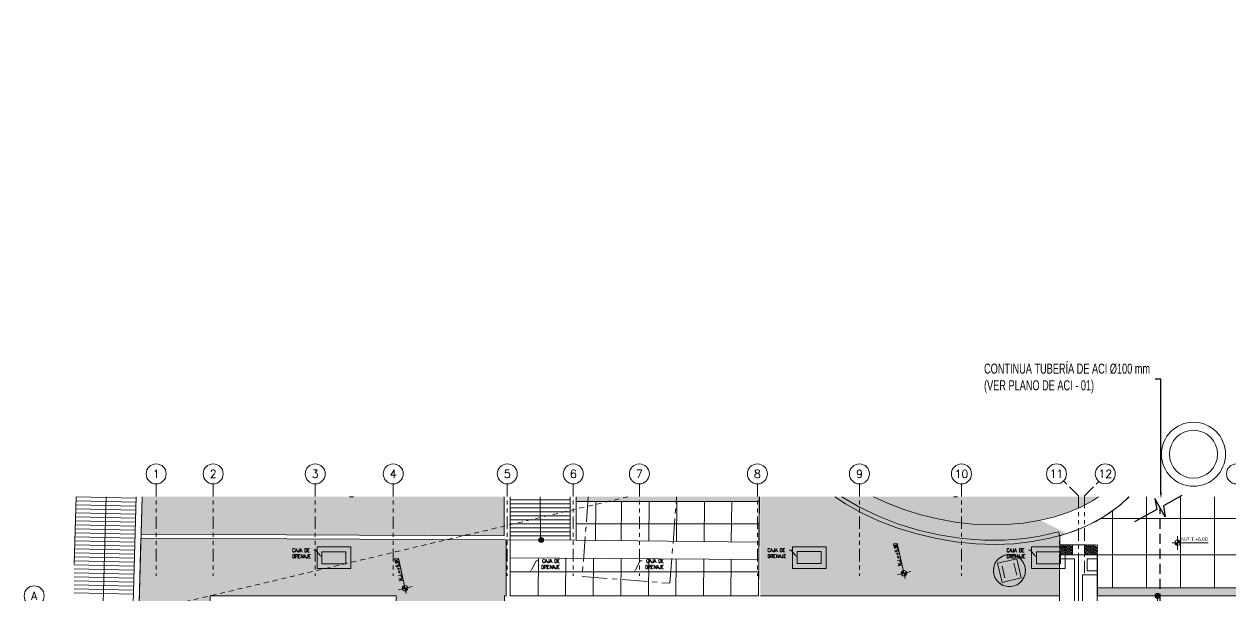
# Model space of a CAD drawing. Header units: millimetres. Extents: x 3765 to 3833, y 1327 to 1657.
# Drawn here: x 3765.17 to 3795.33, y 1495.59 to 1509.88 of the extents above; entities that cross this region are included whole.
import ezdxf
from ezdxf import colors
from ezdxf.entities.mleader import LeaderData, LeaderLine
from ezdxf.enums import TextEntityAlignment as Align
from ezdxf.math import Vec2, Vec3
from ezdxf.xclip import XClip

# ---------------------------------------------------------------- set-up
doc = ezdxf.new("R2010")
doc.units = ezdxf.units.MM
doc.header["$XCLIPFRAME"] = 2
doc.set_wipeout_variables(frame=1)
for name, pattern in [('ACAD_ISO07W100', [3, 0, -3]), ('CENTER', [2, 1.25, -0.25, 0.25, -0.25]), ('DASHED2', [0.375, 0.25, -0.125]), ('HIDDEN', [0.375, 0.25, -0.125]), ('HIDDEN2', [0.1875, 0.125, -0.0625]), ('PHANTOM', [63.5, 31.75, -6.35, 6.35, -6.35, 6.35, -6.35]), ('PHANTOM2', [1.25, 0.625, -0.125, 0.125, -0.125, 0.125, -0.125])]:
    doc.linetypes.add(name, pattern=pattern)
doc.layers.get('0').update_dxf_attribs({"color": 251, "lineweight": 9})
for name, color, linetype, lineweight in [('000 SOS 911 TEXTOS ACI', 7, 'Continuous', 9), ('000 SOS 911 TUB. ENTERRADA  ACI', 5, 'DASHED2', 25), ('000 SOS 911 TUBERIA ACI', 3, 'Continuous', 25), ('A-Adoquines', 251, 'Continuous', 13), ('A-EJES', 251, 'PHANTOM', 13), ('A-EST PLACAS', 251, 'Continuous', 13), ('A-HATCH', 251, 'Continuous', 13), ('A-MURO BAJO', 251, 'Continuous', 13), ('A-MUROS', 251, 'Continuous', 13), ('A-NIVELES-NPT', 251, 'Continuous', 13), ('A-PROYECCIONES', 251, 'HIDDEN2', 13), ('A_30_DispositivosElect', 251, 'Continuous', 13), ('A_30_DispositivosSanit', 251, 'Continuous', 13), ('A_30_TableroElect', 251, 'Continuous', 13), ('A_50_TextoIndicaciones', 251, 'Continuous', 13), ('DLP_VERDE', 251, 'Continuous', 13)]:
    doc.layers.add(name, color=color, linetype=linetype, lineweight=lineweight)
doc.styles.add('PIPE', font='ARIALN.TTF', dxfattribs={"width": 0.8})
doc.styles.add('R80', font='ARIALN.TTF', dxfattribs={"height": 2.03})
doc.styles.add('R80-200', font='romans.shx', dxfattribs={"width": 0.8, "oblique": 10, "height": 0.2})
doc.styles.add('ROMANS', font='romans.shx', dxfattribs={"width": 0.8})
doc.styles.add('TXT_COTAS', font='romans.shx', dxfattribs={"width": 0.8})
pattern_1 = [(252.5, (24.44767, 11.2647), (0.1028379, -0.13710426), [0, -0.135128, 0, -0.15113, 0, -0.1444625]), (222.5, (24.44767, 11.2647), (0.01502412, -0.29575865), [0, -0.072898, 0, -0.121793, 0, -0.0466725]), (182.5, (24.53724, 11.32742), (-0.22649154, -0.15920515), [0, -0.04445, 0, -0.16002, 0, -0.208915]), (172.5, (24.53724, 11.32742), (-0.17416064, -0.21719985), [0, -0.022225, 0, -0.104902, 0, -0.120015])]
pattern_2 = [(45, (-227164.531382, -8188178.54172), (-0.02245064030267, 0.02245064030267), [])]

# ---------------------------------------------------------------- blocks, each defined once
blk = doc.blocks.new('A$C7e8b7994')
at = {"layer": 'A-HATCH', "color": 8}
for p, q in [((38.754, 131.442), (39.117, 132.897)), ((38.851, 131.417), (39.214, 132.873)), ((38.948, 131.393), (39.311, 132.848)), ((39.045, 131.368), (39.408, 132.823)), ((39.142, 131.343), (39.505, 132.799)), ((39.239, 131.319), (39.602, 132.774)), ((39.336, 131.294), (39.699, 132.75)), ((39.433, 131.269), (39.796, 132.725)), ((39.53, 131.245), (39.892, 132.7)), ((39.626, 131.22), (39.989, 132.676)), ((39.723, 131.195), (40.086, 132.651)), ((39.82, 131.171), (40.183, 132.626)), ((39.917, 131.146), (40.28, 132.602)), ((40.014, 131.122), (40.377, 132.577)), ((40.111, 131.097), (40.474, 132.552)), ((40.208, 131.072), (40.571, 132.528)), ((40.305, 131.048), (40.668, 132.503)), ((40.402, 131.023), (40.765, 132.478)), ((40.499, 130.998), (40.862, 132.454)), ((40.596, 130.974), (40.959, 132.429)), ((40.693, 130.949), (41.055, 132.405)), ((40.789, 130.924), (41.152, 132.38)), ((40.886, 130.9), (41.249, 132.355)), ((40.983, 130.875), (41.346, 132.331)), ((41.08, 130.851), (41.443, 132.306)), ((38.118, 121.929, 0), (37.794, 120.464, 0)), ((38.215, 121.907, 0), (37.892, 120.442, 0)), ((38.313, 121.885, 0), (37.989, 120.421, 0)), ((38.41, 121.864, 0), (38.087, 120.399, 0)), ((38.508, 121.842, 0), (38.185, 120.378, 0)), ((38.606, 121.821, 0), (38.282, 120.356, 0)), ((38.703, 121.799, 0), (38.38, 120.334, 0)), ((38.801, 121.778, 0), (38.478, 120.313, 0)), ((38.899, 121.756, 0), (38.575, 120.291, 0)), ((38.996, 121.735, 0), (38.673, 120.27, 0))]:
    blk.add_line(p, q, dxfattribs=at)
blk = doc.blocks.new('SIM NIVEL PLANTA')
at = {"linetype": 'Continuous'}
h = blk.add_hatch(dxfattribs=at)
h.set_pattern_fill('_USER', color=0, scale=0.089997, angle=45, style=0, pattern_type=0)
h.set_pattern_definition([(45, (31854.49523, 23864.84028), (-0.06363728001, 0.06363728001), [])])
h.paths.add_polyline_path([(-17.33, 0), (-15.98, 0, 0.409209), (-17.33, 1.33)])
h.paths.add_polyline_path([(-18.68, 0, 0.004279), (-18.68, -0.02, 0.414214), (-17.33, -1.37), (-17.33, 0)])
at = {"color": 0}
for p, q in [((-2, 0), (-20, 0)), ((-17.33, -3.58), (-17.33, 3.34))]:
    blk.add_line(p, q, dxfattribs=at)
at = {"color": 0, "linetype": 'Continuous'}
blk.add_circle((-17.33, -0.02), 1.35, dxfattribs=at)
at = {"color": 0, "style": 'R80'}
blk.add_attdef('N.P.T.+0.00', text='', height=1.8, dxfattribs=at).set_placement((-8.87, 1.77), align=Align.MIDDLE_CENTER)
blk = doc.blocks.new('TRAZO 2')
at = {"layer": 'A-Adoquines'}
h = blk.add_hatch(color=8, dxfattribs=at)
h.dxf.hatch_style = 1
h.paths.add_polyline_path([(71.018, 154.413), (70.823, 154.457), (69.823, 149.99), (70.018, 149.944)])
h.paths.add_polyline_path([(73.991, 153.921), (80.185, 152.074), (80.244, 152.265), (74.472, 153.986, -0.02703), (73.792, 153.949), (72.684, 149.321), (72.782, 149.298), (72.782, 149.298, -0.01102), (72.878, 149.273)])
h.paths.add_polyline_path([(73.02, 149.227, -0.025435), (73.232, 149.138, -0.057742), (73.734, 148.806), (78.722, 147.318), (78.781, 147.509)])
h.paths.add_polyline_path([(79.882, 147.18), (79.25, 147.369), (79.191, 147.178), (79.823, 146.989)])
h.paths.add_polyline_path([(80.702, 152.128), (80.644, 151.937), (81.279, 151.747), (81.338, 151.939)])
h.paths.add_polyline_path([(82.38, 157.625), (82.322, 157.433), (82.96, 157.239), (83.018, 157.43)])
h.paths.add_polyline_path([(79.812, 158.409, -0.007938), (79.751, 158.219), (81.875, 157.57), (81.934, 157.761)])
h.paths.add_polyline_path([(83.566, 161.51), (84.199, 161.317), (84.26, 161.515), (83.627, 161.708)])
h = blk.add_hatch(color=8, dxfattribs=at)
h.dxf.hatch_style = 1
h.paths.add_polyline_path([(64.806, 139.296), (63.607, 139.568), (63.513, 139.149), (64.713, 138.88)])
h.paths.add_polyline_path([(65.506, 142.422), (64.306, 142.691), (64.182, 142.139), (65.38, 141.861)])
h.paths.add_polyline_path([(65.896, 142.333), (65.701, 142.379), (64.908, 138.836), (65.104, 138.792)])
at = {"color": 8}
for p, q in [((70.715, 153.973, 0), (69.763, 154.195, 0)), ((65.788, 141.847, 0), (67.667, 141.426, 0)), ((68.307, 140.412, 0), (65.602, 141.018, 0)), ((67.979, 139.615, 0), (65.416, 140.188, 0)), ((67.65, 138.817, 0), (65.23, 139.359, 0))]:
    blk.add_line(p, q, dxfattribs=at)
for points in [[(68.114, 150.395), (69.471, 156.457)], [(69.282, 150.116), (70.282, 154.579)], [(69.187, 153.671), (68.279, 153.883)], [(70.575, 153.347), (69.622, 153.57)], [(70.575, 153.347), (69.622, 153.569)], [(69.032, 152.999), (68.128, 153.21)], [(70.424, 152.674), (69.46, 152.899)], [(68.877, 152.327), (67.977, 152.537)], [(70.273, 152), (69.302, 152.227)], [(68.722, 151.654), (67.839, 151.861)], [(70.122, 151.327), (69.145, 151.555)], [(68.569, 150.992), (67.684, 151.198)], [(69.974, 150.663), (68.991, 150.893)], [(65.909, 138.611), (66.676, 142.034)]]:
    blk.add_lwpolyline(points, dxfattribs=at)
at = {"color": 8, "elevation": 0}
for points in [[(69.655, 155.685), (68.743, 155.898)], [(69.504, 155.012), (68.586, 155.226)], [(69.335, 154.343), (68.429, 154.554)], [(66.796, 138.413), (67.546, 141.751)]]:
    blk.add_lwpolyline(points, dxfattribs=at)
at = {"elevation": 0}
blk.add_lwpolyline([(69.823, 149.989), (70.823, 154.457)], dxfattribs=at)
at = {"layer": 'A-Adoquines', "elevation": 0}
blk.add_lwpolyline([(83.188, 161.841), (80.022, 161.157, -0.524695), (72.428, 154.098), (69.881, 154.668), (68.834, 150.221), (68.414, 150.319), (69.81, 156.375)], format="xyb", dxfattribs=at)
blk.add_lwpolyline([(65.897, 142.333), (65.701, 142.379), (64.908, 138.836), (65.104, 138.792)], close=True, dxfattribs=at)
at = {"layer": 'A-HATCH'}
blk.add_lwpolyline([(65.674, 142.259), (66.921, 141.982), (67.126, 142.901), (67.349, 142.85, 0.099711), (67.733, 141.278, 0.257304), (69.61, 139.867, 0.13775), (71.324, 140.202, 0.129174), (73.522, 142.186, 0.104349), (74.684, 145.004, 0.124556), (74.561, 147.525, 0.208461), (73.232, 149.138, 0.052972), (72.782, 149.298), (67.527, 150.526), (68.882, 156.583), (69.81, 156.375)], format="xyb", dxfattribs=at)
blk = doc.blocks.new('A$C9f73720c')
at = {"layer": 'A-PROYECCIONES', "linetype": 'Continuous'}
h = blk.add_hatch(color=256, dxfattribs=at)
h.dxf.hatch_style = 1
edge = h.paths.add_edge_path()
edge.add_arc((37.851, 124.939), 0.0625, 0, 360)
h = blk.add_hatch(color=256, dxfattribs=at)
h.dxf.hatch_style = 1
edge = h.paths.add_edge_path()
edge.add_arc((33.123, 110.21), 0.0625, 0, 360)
at = {"layer": 'DLP_VERDE'}
h = blk.add_hatch(dxfattribs=at)
h.set_pattern_fill('AR-SAND', color=256, scale=0.0035, angle=215)
h.set_pattern_definition(pattern_1)
edge = h.paths.add_edge_path()
edge.add_line((50.858, 131.364), (52.173, 135.674))
edge.add_line((52.173, 135.674), (48.184, 136.892))
edge.add_line((48.184, 136.892), (49.024, 139.645))
edge.add_line((49.024, 139.645), (35.713, 142.624))
edge.add_line((35.713, 142.624), (36.055, 142.178))
edge.add_arc((40.933, 145.923), 6.15, 217.5144, 224.3642)
edge.add_arc((40.933, 145.923), 6.15, 224.3642, 255.7347)
edge.add_line((39.418, 139.963), (43.89, 138.826))
edge.add_arc((41.561, 129.667), 9.45, 10.3409, 75.7347, ccw=False)
h = blk.add_hatch(dxfattribs=at)
h.set_pattern_fill('AR-SAND', color=256, scale=0.0035, angle=215)
h.set_pattern_definition([(252.5, (-226520.54526, -8188080.01937), (0.1028379063742, -0.1371042579803), [0, -0.135128, 0, -0.15113, 0, -0.1444625]), (222.5, (-226520.54526, -8188080.01937), (0.0150241246165, -0.2957586482646), [0, -0.072898, 0, -0.121793, 0, -0.0466725]), (182.5, (-226520.45568, -8188079.95665), (-0.226491538642, -0.159205150185), [0, -0.04445, 0, -0.16002, 0, -0.208915]), (172.5, (-226520.45568, -8188079.95665), (-0.174160637763, -0.217199849944), [0, -0.022225, 0, -0.104902, 0, -0.120015])])
edge = h.paths.add_edge_path()
edge.add_line((36.021, 135.97), (35.563, 133.924))
edge.add_line((35.563, 133.924), (38.295, 133.313))
edge.add_line((38.295, 133.313), (37.28, 128.775))
edge.add_line((37.28, 128.775), (36.841, 128.873))
edge.add_line((36.841, 128.873), (36.251, 126.239))
edge.add_line((36.251, 126.239), (36.689, 126.14))
edge.add_line((36.689, 126.14), (36.68, 126.098))
edge.add_line((36.68, 126.098), (38.046, 125.792))
edge.add_line((38.046, 125.792), (40.08, 134.687))
edge.add_line((40.08, 134.687), (38.198, 135.166))
edge.add_arc((40.933, 145.923), 11.1, 243.7327, 255.7347, ccw=False)
edge = h.paths.add_edge_path()
edge.add_line((32.713, 135.948), (33.171, 137.989))
edge.add_arc((40.933, 145.923), 11.1, 217.6421, 225.627, ccw=False)
edge.add_arc((31.748, 138.839), 0.5, 37.6448, 127.5128)
edge.add_line((31.444, 139.236), (30.769, 138.718))
edge.add_line((30.769, 138.718), (31.505, 137.76))
edge.add_line((31.505, 137.76), (31.386, 137.669))
edge.add_line((31.386, 137.669), (30.65, 138.627))
edge.add_line((30.65, 138.627), (29.857, 138.017))
edge.add_line((29.857, 138.017), (29.552, 136.657))
edge.add_line((29.552, 136.657), (32.713, 135.948))
edge = h.paths.add_edge_path()
edge.add_line((33.297, 137.867), (32.859, 135.915))
edge.add_line((32.859, 135.915), (35.712, 135.276))
edge.add_line((35.712, 135.276), (35.883, 136.039))
edge.add_arc((40.933, 145.923), 11.1, 226.5329, 242.9345, ccw=False)
h = blk.add_hatch(dxfattribs=at)
h.set_pattern_fill('AR-SAND', color=256, scale=0.0035, angle=215)
h.set_pattern_definition(pattern_1)
edge = h.paths.add_edge_path()
edge.add_line((38.154, 125.818), (40.591, 125.273))
edge.add_arc((41.561, 129.667), 4.5, 257.5544, 435.7347)
edge.add_line((42.67, 134.029), (40.177, 134.663))
edge.add_line((40.177, 134.663), (38.154, 125.818))
h = blk.add_hatch(dxfattribs=at)
h.set_pattern_fill('AR-SAND', color=256, scale=0.0035, angle=215)
h.set_pattern_definition(pattern_1)
edge = h.paths.add_edge_path()
edge.add_ellipse((41.269, 112.617), major_axis=(-4.918, 3.986), ratio=0.941362, start_angle=313.954, end_angle=403.9208, ccw=False)
edge.add_line((40.557, 118.716), (35.292, 119.895))
edge.add_line((35.292, 119.895), (33.657, 112.595))
edge.add_line((33.657, 112.595), (35.125, 112.267))
edge.add_line((35.125, 112.267), (35.125, 112.277))
h = blk.add_hatch(dxfattribs=at)
h.set_pattern_fill('AR-SAND', color=256, scale=0.0035, angle=215)
h.set_pattern_definition(pattern_1)
edge = h.paths.add_edge_path()
edge.add_spline(control_points=[(40.797, 118.117), (40.501, 118.259), (40.163, 118.319), (39.414, 118.253), (39.004, 118.125), (38.181, 117.67), (37.768, 117.345), (37.014, 116.54), (36.673, 116.062), (36.118, 115.025), (35.905, 114.467), (35.638, 113.358), (35.585, 112.808), (35.638, 111.804), (35.745, 111.352), (36.083, 110.61), (36.312, 110.322), (36.848, 109.92), (37.156, 109.801), (37.853, 109.738), (38.243, 109.796), (38.729, 109.986), (38.809, 110.021), (38.89, 110.059)], knot_values=[0, 0, 0, 0, 0.376125, 0.376125, 0.752249, 0.752249, 1.128374, 1.128374, 1.504499, 1.504499, 1.880624, 1.880624, 2.256748, 2.256748, 2.632873, 2.632873, 3.008998, 3.008998, 3.385122, 3.385122, 3.761247, 3.761247, 3.834879, 3.834879, 3.834879, 3.834879], degree=3, periodic=0)
edge.add_line((38.89, 110.059), (39.101, 109.619))
edge.add_ellipse((38.838, 114.028), major_axis=(2.17, 4.529), ratio=0.667469, start_angle=219.7234, end_angle=291.5898)
edge.add_line((42.447, 114.348), (41.968, 114.439))
edge.add_spline(control_points=[(41.968, 114.439), (42.017, 114.698), (42.049, 114.954), (42.092, 115.733), (42.04, 116.23), (41.793, 117.079), (41.601, 117.429), (41.196, 117.875), (41.006, 118.017), (40.797, 118.117)], knot_values=[5.089214, 5.089214, 5.089214, 5.089214, 5.265746, 5.265746, 5.641871, 5.641871, 6.017995, 6.017995, 6.283185, 6.283185, 6.283185, 6.283185], degree=3, periodic=0)
blk.add_lwpolyline([(37.855, 124.954), (40.397, 124.394, 0.275565), (45.647, 126.137)], format="xyb")
at = {"layer": 'A-MURO BAJO', "ltscale": 0.5}
for p, q in [((43.077, 135.628, 0), (38.605, 136.765, 0)), ((36.658, 126, 0), (39.398, 125.387, 0)), ((37.655, 124.086, 0), (38.046, 125.792, 0)), ((40.203, 123.516, 0), (37.656, 124.086, 0)), ((40.235, 123.662, 0), (37.689, 124.232, 0)), ((35.303, 119.944, 0), (40.557, 118.716, 0))]:
    blk.add_line(p, q, dxfattribs=at)
at = {"layer": 'A-MURO BAJO', "ltscale": 0.5, "elevation": 0}
for points in [[(39.398, 125.387), (40.559, 125.127, 0.98427), (42.707, 134.174), (38.235, 135.311, -0.130193), (33.336, 138.038, -0.130193)], [(39.431, 125.533), (40.591, 125.273, 0.984245), (42.67, 134.029), (38.198, 135.166, -0.052417), (36.021, 135.97, -0.052417)]]:
    blk.add_lwpolyline(points, format="xyb", dxfattribs=at)
for points in [[(36.021, 135.97), (35.563, 133.924), (38.295, 133.313), (37.28, 128.775), (36.841, 128.873), (36.251, 126.239), (36.689, 126.14), (36.68, 126.098), (38.046, 125.792), (40.08, 134.687), (38.198, 135.166, -0.052417)], [(40.177, 134.663), (38.154, 125.818), (40.591, 125.273, 0.984245), (42.67, 134.029)]]:
    blk.add_lwpolyline(points, format="xyb", close=True, dxfattribs=at)
blk.add_lwpolyline([(35.125, 112.267), (33.657, 112.595), (35.292, 119.895)], dxfattribs=at)
at = {"layer": 'A-MURO BAJO', "ltscale": 0.5}
blk.add_ellipse((38.838, 114.028, 0), major_axis=(2.17, 4.529), ratio=0.667469, start_param=0.142256, end_param=3.271568, dxfattribs=at)
at = {"layer": 'A-MURO BAJO'}
blk.add_open_spline([(42.34, 116.551, 0), (42.338, 116.561, 0), (42.336, 116.57, 0), (42.196, 117.151, 0), (41.945, 117.635, 0), (41.416, 118.188, 0), (41.2, 118.346, 0), (40.962, 118.46, 0), (40.665, 118.602, 0), (40.336, 118.675, 0), (39.488, 118.678, 0), (38.947, 118.529, 0), (37.888, 117.951, 0), (37.37, 117.521, 0), (36.462, 116.463, 0), (36.073, 115.835, 0), (35.497, 114.502, 0), (35.312, 113.798, 0), (35.227, 112.925, 0), (35.218, 112.728, 0), (35.225, 112.272, 0), (35.192, 112.271, 0), (35.158, 112.269, 0), (35.125, 112.267, 0)], degree=3, knots=[0, 0, 0, 0, 0.007003, 0.007003, 0.447636, 0.447636, 0.694928, 0.694928, 0.694928, 1.002589, 1.002589, 1.443222, 1.443222, 1.883855, 1.883855, 2.324488, 2.324488, 2.765122, 2.765122, 2.895595, 2.895595, 2.895595, 3.895595, 3.895595, 3.895595, 3.895595], dxfattribs=at)
at = {"layer": 'A-MURO BAJO', "ltscale": 0.5}
blk.add_open_spline([(40.797, 118.117, 0), (40.501, 118.259, 0), (40.163, 118.319, 0), (39.414, 118.253, 0), (39.004, 118.125, 0), (38.181, 117.67, 0), (37.768, 117.345, 0), (37.014, 116.54, 0), (36.673, 116.062, 0), (36.118, 115.025, 0), (35.905, 114.467, 0), (35.638, 113.358, 0), (35.585, 112.808, 0), (35.638, 111.804, 0), (35.745, 111.352, 0), (36.083, 110.61, 0), (36.312, 110.322, 0), (36.848, 109.92, 0), (37.156, 109.801, 0), (37.853, 109.738, 0), (38.243, 109.796, 0), (38.729, 109.986, 0), (38.809, 110.021, 0), (38.89, 110.059, 0)], degree=3, knots=[0, 0, 0, 0, 0.376125, 0.376125, 0.752249, 0.752249, 1.128374, 1.128374, 1.504499, 1.504499, 1.880624, 1.880624, 2.256748, 2.256748, 2.632873, 2.632873, 3.008998, 3.008998, 3.385122, 3.385122, 3.761247, 3.761247, 3.834879, 3.834879, 3.834879, 3.834879], dxfattribs=at)
at = {"layer": 'A-PROYECCIONES'}
for p, q in [((38.876, 87.83, 0), (38.184, 142.071, 0)), ((27.952, 87.106, 0), (53.444, 135.556, 0))]:
    blk.add_line(p, q, dxfattribs=at)
at = {"layer": 'A-PROYECCIONES', "linetype": 'Continuous'}
blk.add_line((33.123, 110.21, 0), (31.732, 110.521, 0), dxfattribs=at)
blk.add_lwpolyline([(41.863, 135.162), (38.42, 136.038, -0.134317), (33.738, 138.694)], format="xyb", dxfattribs=at)
at = {"layer": 'A-PROYECCIONES', "color": 152, "linetype": 'CENTER', "ltscale": 0.5, "true_color": 0x2776bb, "transparency": 33554623}
blk.add_lwpolyline([(41.83, 120.28), (42.472, 122.384), (36.734, 124.136), (36.091, 122.032)], close=True, dxfattribs=at)
at = {"layer": 'A-PROYECCIONES', "linetype": 'Continuous'}
for centre in [(37.851, 124.939, 0), (33.123, 110.21, 0)]:
    blk.add_circle(centre, 0.0625, dxfattribs=at)
blk.add_blockref('A$C7e8b7994', (0, 3.737, 0))
at = {"rotation": 0.00873130886672623}
blk.add_blockref('TRAZO 2', (-32.202, -30.593, 0), dxfattribs=at)
at = {"layer": 'A_50_TextoIndicaciones', "color": 1}
ref = blk.add_blockref('SIM NIVEL PLANTA', (38.284, 128.52, 0), dxfattribs=dict(at, xscale=0.04999999999999999, yscale=0.04999999999999999, zscale=0.04999999999999999, rotation=0.009024318233194195))
ref.add_attrib('N.P.T.+0.00', 'N.J.=+5.90', dxfattribs={"layer": '0', "height": 0.0853, "rotation": 0.009, "style": 'R80-200', "oblique": 10, "width": 0.8}).set_placement((37.896, 128.621, 0), align=Align.TOP_CENTER)
ref = blk.add_blockref('SIM NIVEL PLANTA', (35.927, 116.27, 0), dxfattribs=dict(at, xscale=0.04999999999999999, yscale=0.04999999999999999, zscale=0.04999999999999999, rotation=0.009024318233194195))
ref.add_attrib('N.P.T.+0.00', 'N.J.=+5.90', dxfattribs={"layer": '0', "height": 0.0853, "rotation": 0.009, "style": 'R80-200', "oblique": 10, "width": 0.8}).set_placement((35.538, 116.37, 0), align=Align.TOP_CENTER)
blk = doc.blocks.new('*U112')
for p, q in [((-0.246, -0.095), (-0.246, 0.396)), ((0.245, 0.396), (-0.246, 0.396)), ((-0.154, -0.003), (-0.154, 0.304)), ((0.153, -0.003), (0.153, 0.304)), ((0.245, -0.095), (0.245, 0.396)), ((0.245, -0.095), (-0.246, -0.095))]:
    blk.add_line(p, q)
at = {"linetype": 'HIDDEN', "ltscale": 12}
blk.add_circle((0, 0.15), 0.4, dxfattribs=at)
at = {"ltscale": 0.035}
blk.add_circle((0, 0.15), 0.4, dxfattribs=at)
blk = doc.blocks.new('A$C44b26ab3')
at = {"layer": 'A_30_TableroElect', "xscale": -1, "rotation": 90.35724673086504}
blk.add_blockref('*U112', (3.809, 2.286, 0), dxfattribs=at)
at = {"color": 3}
blk.add_wipeout([(2.201, 0.842), (0.103, 1.313), (0, 0.854), (3.81, 0), (4.011, 0.921), (2.304, 1.303)], dxfattribs=at).translate(0, 0, 0).dxf.layer = 'A_30_DispositivosElect'
at = {"layer": 'A_30_TableroElect'}
h = blk.add_hatch(dxfattribs=at)
h.set_pattern_fill('ANSI31', color=256, scale=0.01)
h.set_pattern_definition(pattern_2)
edge = h.paths.add_edge_path()
edge.add_line((3.699, 0.662), (3.943, 0.607))
edge.add_line((3.943, 0.607), (4.014, 0.921))
edge.add_line((4.014, 0.921), (3.77, 0.976))
edge.add_line((3.77, 0.976), (3.699, 0.662))
h = blk.add_hatch(dxfattribs=at)
h.set_pattern_fill('ANSI31', color=256, scale=0.01)
h.set_pattern_definition(pattern_2)
edge = h.paths.add_edge_path()
edge.add_line((3.564, 0.057), (3.808, 0.002))
edge.add_line((3.808, 0.002), (3.878, 0.314))
edge.add_line((3.878, 0.314), (3.634, 0.369))
edge.add_line((3.634, 0.369), (3.564, 0.057))
for p, q in [((0.446, 1.236, 0.006), (0.344, 0.777, 0.006)), ((3.667, 0.515, 0.006), (0.446, 1.236, 0.006)), ((2.305, 1.302, 0.006), (2.203, 0.843, 0.006)), ((3.769, 0.974, 0.006), (2.305, 1.302, 0.006)), ((2.403, 1.28, 0.006), (2.322, 0.919, 0.006)), ((3.672, 0.996, 0.006), (2.403, 1.28, 0.006)), ((0.522, 1.117, 0.006), (0.441, 0.756, 0.006)), ((1.791, 0.833, 0.006), (0.522, 1.117, 0.006)), ((2.322, 0.919, 0.006), (3.591, 0.635, 0.006)), ((3.591, 0.635, 0.006), (3.672, 0.996, 0.006)), ((3.667, 0.515, 0.006), (3.769, 0.974, 0.006)), ((0.344, 0.777, 0.006), (3.564, 0.057, 0.006)), ((0.441, 0.756, 0.006), (1.71, 0.472, 0.006)), ((1.71, 0.472, 0.006), (1.791, 0.833, 0.006)), ((1.888, 0.811, 0.006), (1.807, 0.45, 0.006)), ((3.157, 0.527, 0.006), (1.888, 0.811, 0.006)), ((2.203, 0.843, 0.006), (3.667, 0.515, 0.006)), ((1.807, 0.45, 0.006), (3.076, 0.166, 0.006)), ((3.076, 0.166, 0.006), (3.157, 0.527, 0.006)), ((3.228, 0.388, 0.006), (3.174, 0.144, 0.006)), ((3.521, 0.322, 0.006), (3.228, 0.388, 0.006)), ((3.466, 0.078, 0.006), (3.521, 0.322, 0.006)), ((3.564, 0.057, 0.006), (3.667, 0.515, 0.006)), ((3.174, 0.144, 0.006), (3.466, 0.078, 0.006))]:
    blk.add_line(p, q, dxfattribs=at)
at = {"layer": 'A_30_TableroElect', "elevation": -0.772}
blk.add_lwpolyline([(3.878, 0.314), (3.943, 0.607), (3.699, 0.662), (3.634, 0.369), (3.878, 0.314)], dxfattribs=at)
blk = doc.blocks.new('Ejes_Torre C 1var')
at = {"layer": 'A-EJES', "linetype": 'PHANTOM2', "ltscale": 0.5}
for p, q in [((23.05, 16.352), (22.677, 16.725)), ((23.2, 16.352), (23.559, 16.711))]:
    blk.add_line(p, q, dxfattribs=at)
for points in [[(0, 16.65), (0, 14.35)], [(1.425, 16.65), (1.425, 14.35)], [(3.975, 16.65), (3.975, 14.35)], [(5.925, 16.65), (5.925, 14.35)], [(8.775, 16.65), (8.775, 14.35)], [(10.425, 16.65), (10.425, 14.35)], [(12.075, 16.65), (12.075, 14.35)], [(15.025, 16.65), (15.025, 14.35)], [(17.575, 16.65), (17.575, 14.35)], [(20.125, 16.65), (20.125, 14.35)], [(23.05, 16.352), (23.05, 14.352)], [(23.2, 16.352), (23.2, 14.352)]]:
    blk.add_lwpolyline(points, dxfattribs=at)
at = {"layer": 'A-EJES', "linetype": 'Continuous'}
for centre in [(0, 16.9), (1.425, 16.9), (3.975, 16.9), (5.925, 16.9), (8.775, 16.9), (10.425, 16.9), (12.075, 16.9), (15.025, 16.9), (17.575, 16.9), (20.125, 16.9), (22.5, 16.902), (23.72, 16.902), (27, 16.9), (-3.05, 13.85)]:
    blk.add_circle(centre, 0.25, dxfattribs=at)
at = {"layer": 'A-EJES', "linetype": 'Continuous', "style": 'ROMANS'}
for s, p in [('1', (0, 16.9)), ('2', (1.425, 16.9)), ('3', (3.975, 16.9)), ('4', (5.925, 16.9)), ('5', (8.775, 16.9)), ('6', (10.425, 16.9)), ('7', (12.075, 16.9)), ('8', (15.025, 16.9)), ('9', (17.575, 16.9)), ('10', (20.125, 16.9)), ('11', (22.5, 16.902)), ('12', (23.72, 16.902)), ('A', (-3.05, 13.85))]:
    blk.add_text(s, height=0.2, dxfattribs=at).set_placement(p, align=Align.MIDDLE_CENTER)
blk = doc.blocks.new('NIVELES')
at = {"layer": 'A-NIVELES-NPT'}
ref = blk.add_blockref('SIM NIVEL PLANTA', (-0.608, 1.802, 0), dxfattribs=dict(at, xscale=0.05, yscale=0.05, zscale=0.05))
ref.add_attrib('N.P.T.+0.00', 'N.P.T.+6.00', dxfattribs={"layer": '0', "height": 0.09, "style": 'R80'}).set_placement((-1.052, 1.891, 0), align=Align.MIDDLE_CENTER)
blk = doc.blocks.new('IS-pluviales_26.03.2025')
at = {"layer": 'A_30_DispositivosSanit', "elevation": 0}
for points in [[(-44.676, 0.735), (-44.676, 1.275), (-43.836, 1.275), (-43.836, 0.735)], [(-32.797, 0.737), (-32.797, 1.277), (-31.957, 1.277), (-31.957, 0.737)], [(-26.82, 0.734), (-26.82, 1.274), (-25.98, 1.274), (-25.98, 0.734)], [(-44.556, 0.855), (-44.556, 1.155), (-43.956, 1.155), (-43.956, 0.855)], [(-32.677, 0.857), (-32.677, 1.157), (-32.077, 1.157), (-32.077, 0.857)], [(-26.7, 0.854), (-26.7, 1.154), (-26.1, 1.154), (-26.1, 0.854)]]:
    blk.add_lwpolyline(points, close=True, dxfattribs=at)
at = {"layer": 'A_30_DispositivosSanit', "ltscale": 5}
for radius in [0.8, 0.6]:
    blk.add_circle((-22.775, 3.592, -0.778), radius, dxfattribs=at)
at = {"layer": 'A_50_TextoIndicaciones'}
ml = blk.add_multileader_mtext('Standard', dxfattribs=at)
ml.set_content('\\pxsm1,t16;CAJA DE DRENAJE', color=256, style='TXT_COTAS')
ml.set_leader_properties(color=7)
ml.build(insert=Vec2(0, 0))
ml.multileader.update_dxf_attribs({"dogleg_length": 0.05, "arrow_head_size": 0.07})
ctx = ml.context
ctx.base_point, ctx.char_height, ctx.arrow_head_size, ctx.landing_gap_size, ctx.plane_origin = Vec3(-45.4, 1.191, 0), 0.09, 0.07, 0.1, Vec3(-45.51, 1.856, 0)
notes = []
notes.append((ctx, [(1, (1, 1, 0), (-44.705, 1.191, 0), (-1, 0), 0.05, [(0, [(-44.556, 1.005, 0)], 0, [])])]))
ctx.mtext.insert, ctx.mtext.width, ctx.mtext.defined_height, ctx.mtext.flow_direction = Vec3(-45.3, 1.236, 0), 0.87282, 0.805, 5
ml = blk.add_multileader_mtext('Standard', dxfattribs=at)
ml.set_content('\\pxsm1,t16;CAJA DE DRENAJE', color=256, style='TXT_COTAS')
ml.set_leader_properties(color=7)
ml.build(insert=Vec2(0, 0))
ml.multileader.update_dxf_attribs({"dogleg_length": 0.05, "arrow_head_size": 0.07})
ctx = ml.context
ctx.base_point, ctx.char_height, ctx.arrow_head_size, ctx.landing_gap_size, ctx.plane_origin = Vec3(-33.522, 1.193, 0), 0.09, 0.07, 0.1, Vec3(-33.632, 1.858, 0)
notes.append((ctx, [(1, (1, 1, 0), (-32.826, 1.193, 0), (-1, 0), 0.05, [(0, [(-32.677, 1.007, 0)], 0, [])])]))
ctx.mtext.insert, ctx.mtext.width, ctx.mtext.defined_height, ctx.mtext.flow_direction = Vec3(-33.422, 1.238, 0), 0.87282, 0.805, 5
ml = blk.add_multileader_mtext('Standard', dxfattribs=at)
ml.set_content('\\pxsm1,t16;CAJA DE DRENAJE', color=256, style='TXT_COTAS')
ml.set_leader_properties(color=7)
ml.build(insert=Vec2(0, 0))
ml.multileader.update_dxf_attribs({"dogleg_length": 0.05, "arrow_head_size": 0.07})
ctx = ml.context
ctx.base_point, ctx.char_height, ctx.arrow_head_size, ctx.landing_gap_size, ctx.plane_origin = Vec3(-27.545, 1.191, 0), 0.09, 0.07, 0.1, Vec3(-27.655, 1.855, 0)
notes.append((ctx, [(1, (1, 1, 0), (-26.849, 1.191, 0), (-1, 0), 0.05, [(0, [(-26.7, 1.004, 0)], 0, [])])]))
ctx.mtext.insert, ctx.mtext.width, ctx.mtext.defined_height, ctx.mtext.flow_direction = Vec3(-27.445, 1.236, 0), 0.87282, 0.805, 5
ml = blk.add_multileader_mtext('Standard', dxfattribs=at)
ml.set_content('\\pxsm1,t16;CAJA DE DRENAJE', color=256, style='TXT_COTAS')
ml.set_leader_properties(color=7)
ml.build(insert=Vec2(0, 0))
ml.multileader.update_dxf_attribs({"dogleg_length": 0.05, "arrow_head_size": 0.07})
ctx = ml.context
ctx.base_point, ctx.char_height, ctx.arrow_head_size, ctx.landing_gap_size, ctx.plane_origin = Vec3(-39.156, 0.923, 0), 0.09, 0.07, 0.1, Vec3(-38.4, 1.492, 0)
ctx.text_align_type = 2
notes.append((ctx, [(1, (1, 1, 0), (-39.206, 0.923, 0), (1, 0), 0.05, [(0, [(-39.355, 0.641, 0)], 0, [])])]))
ctx.mtext.insert, ctx.mtext.width, ctx.mtext.defined_height, ctx.mtext.alignment, ctx.mtext.flow_direction = Vec3(-38.61, 0.968, 0), 0.87282, 0.805, 3, 5
ml = blk.add_multileader_mtext('Standard', dxfattribs=at)
ml.set_content('\\pxsm1,t16;CAJA DE DRENAJE', color=256, style='TXT_COTAS')
ml.set_leader_properties(color=7)
ml.build(insert=Vec2(0, 0))
ml.multileader.update_dxf_attribs({"dogleg_length": 0.05, "arrow_head_size": 0.07})
ctx = ml.context
ctx.base_point, ctx.char_height, ctx.arrow_head_size, ctx.landing_gap_size, ctx.plane_origin = Vec3(-36.557, 0.923, 0), 0.09, 0.07, 0.1, Vec3(-35.802, 1.492, 0)
ctx.text_align_type = 2
notes.append((ctx, [(1, (1, 1, 0), (-36.607, 0.923, 0), (1, 0), 0.05, [(0, [(-36.756, 0.641, 0)], 0, [])])]))
ctx.mtext.insert, ctx.mtext.width, ctx.mtext.defined_height, ctx.mtext.alignment, ctx.mtext.flow_direction = Vec3(-36.012, 0.968, 0), 0.87282, 0.805, 3, 5
for ctx, leaders in notes:
    for number, flags, end, landing, length, lines in leaders:
        leader = LeaderData()
        leader.index, (leader.has_last_leader_line, leader.has_dogleg_vector, leader.attachment_direction) = number, flags
        leader.last_leader_point, leader.dogleg_vector, leader.dogleg_length = Vec3(end), Vec3(landing), length
        for number, points, colour, breaks in lines:
            line = LeaderLine()
            line.index, line.vertices, line.color, line.breaks = number, Vec3.list(points), colors.encode_raw_color(colour), breaks
            leader.lines.append(line)
        ctx.leaders.append(leader)

msp = doc.modelspace()

# ---------------------------------------------------------------- linework, layer by layer
at = {"layer": '000 SOS 911 TUB. ENTERRADA  ACI'}
msp.add_lwpolyline([(3793.582, 1485.262), (3793.563, 1497.793)], dxfattribs=at)
at = {"layer": '000 SOS 911 TUBERIA ACI', "color": 1}
msp.add_lwpolyline([(3794.102, 1498.094), (3793.644, 1497.838), (3793.692, 1497.562), (3793.434, 1498.024), (3793.482, 1497.748), (3792.92, 1497.435)], dxfattribs=at)

# ---------------------------------------------------------------- next in the draw order: block references
at = {"color": 7, "linetype": 'ACAD_ISO07W100', "ltscale": 5, "true_color": 0xffffff}
ref = msp.add_blockref('A$C9f73720c', (3908.281, 1487.335), dxfattribs=dict(at, rotation=102.6156181418625))
XClip(ref).set_block_clipping_path([(22.1542253106, 140.4101169162), (10.3600901397, 87.7136669306), (29.6608346476, 83.3939150368), (41.4549698184, 136.0903650224)])

# ---------------------------------------------------------------- next in the draw order: block references
at = {"layer": 'A-EST PLACAS', "rotation": 102.652201466228}
msp.add_blockref('A$C44b26ab3', (3792.826, 1493.15, 0), dxfattribs=at)

# ---------------------------------------------------------------- next in the draw order: block references
msp.add_blockref('NIVELES', (3795.472, 1495.114, 0))
at = {"layer": 'A-MUROS', "color": 3}
msp.add_blockref('Ejes_Torre C 1var', (3768.472, 1481.738), dxfattribs=at)
at = {"layer": 'A_30_DispositivosSanit'}
msp.add_blockref('IS-pluviales_26.03.2025', (3817.171, 1495.538, 0), dxfattribs=at)

# ---------------------------------------------------------------- next in the draw order: leaders
at = {"layer": '000 SOS 911 TEXTOS ACI'}
ml = msp.add_multileader_mtext('Standard', dxfattribs=at)
ml.set_content('{\\H1.66667x;CONTINUA TUBERÍA DE ACI %%C100 mm} {\\H1.66667x; (VER PLANO DE ACI - 01)}', color=256, style='PIPE')
ml.set_leader_properties(color=7)
ml.build(insert=Vec2(0, 0))
ml.multileader.update_dxf_attribs({"text_left_attachment_type": 2, "text_right_attachment_type": 2, "dogleg_length": 2, "arrow_head_size": 0.15})
ctx = ml.context
ctx.base_point, ctx.char_height, ctx.arrow_head_size, ctx.landing_gap_size, ctx.plane_origin, ctx.plane_x_axis, ctx.plane_y_axis = Vec3(3789.012, 1501.007, 0), 0.15, 0.15, 0.15, Vec3(3795.948, 1500.203, 0), Vec3(1, -0.000395), Vec3(0.000395, 1)
ctx.left_attachment, ctx.right_attachment = 2, 2
notes = []
notes.append((ctx, [(0, (1, 1, 0), (3793.582, 1501.005, 0), (-1, 0.000395), 0.146, [(0, [(3793.582, 1498.018, 0)], 0, [])])]))
ctx.mtext.insert, ctx.mtext.text_direction, ctx.mtext.rotation, ctx.mtext.width, ctx.mtext.defined_height, ctx.mtext.flow_direction = Vec3(3789.162, 1501.395, 0), Vec3(1, -0.000395), 6.28279, 4.72242, 0.558, 5
ctx.mtext.has_bg_fill, ctx.mtext.bg_color, ctx.mtext.bg_scale_factor, ctx.mtext.bg_transparency, ctx.mtext.use_window_bg_color = 1, -1073741824, 2, 0, 1
for ctx, leaders in notes:
    for number, flags, end, landing, length, lines in leaders:
        leader = LeaderData()
        leader.index, (leader.has_last_leader_line, leader.has_dogleg_vector, leader.attachment_direction) = number, flags
        leader.last_leader_point, leader.dogleg_vector, leader.dogleg_length = Vec3(end), Vec3(landing), length
        for number, points, colour, breaks in lines:
            line = LeaderLine()
            line.index, line.vertices, line.color, line.breaks = number, Vec3.list(points), colors.encode_raw_color(colour), breaks
            leader.lines.append(line)
        ctx.leaders.append(leader)

doc.saveas('drawing.dxf')
